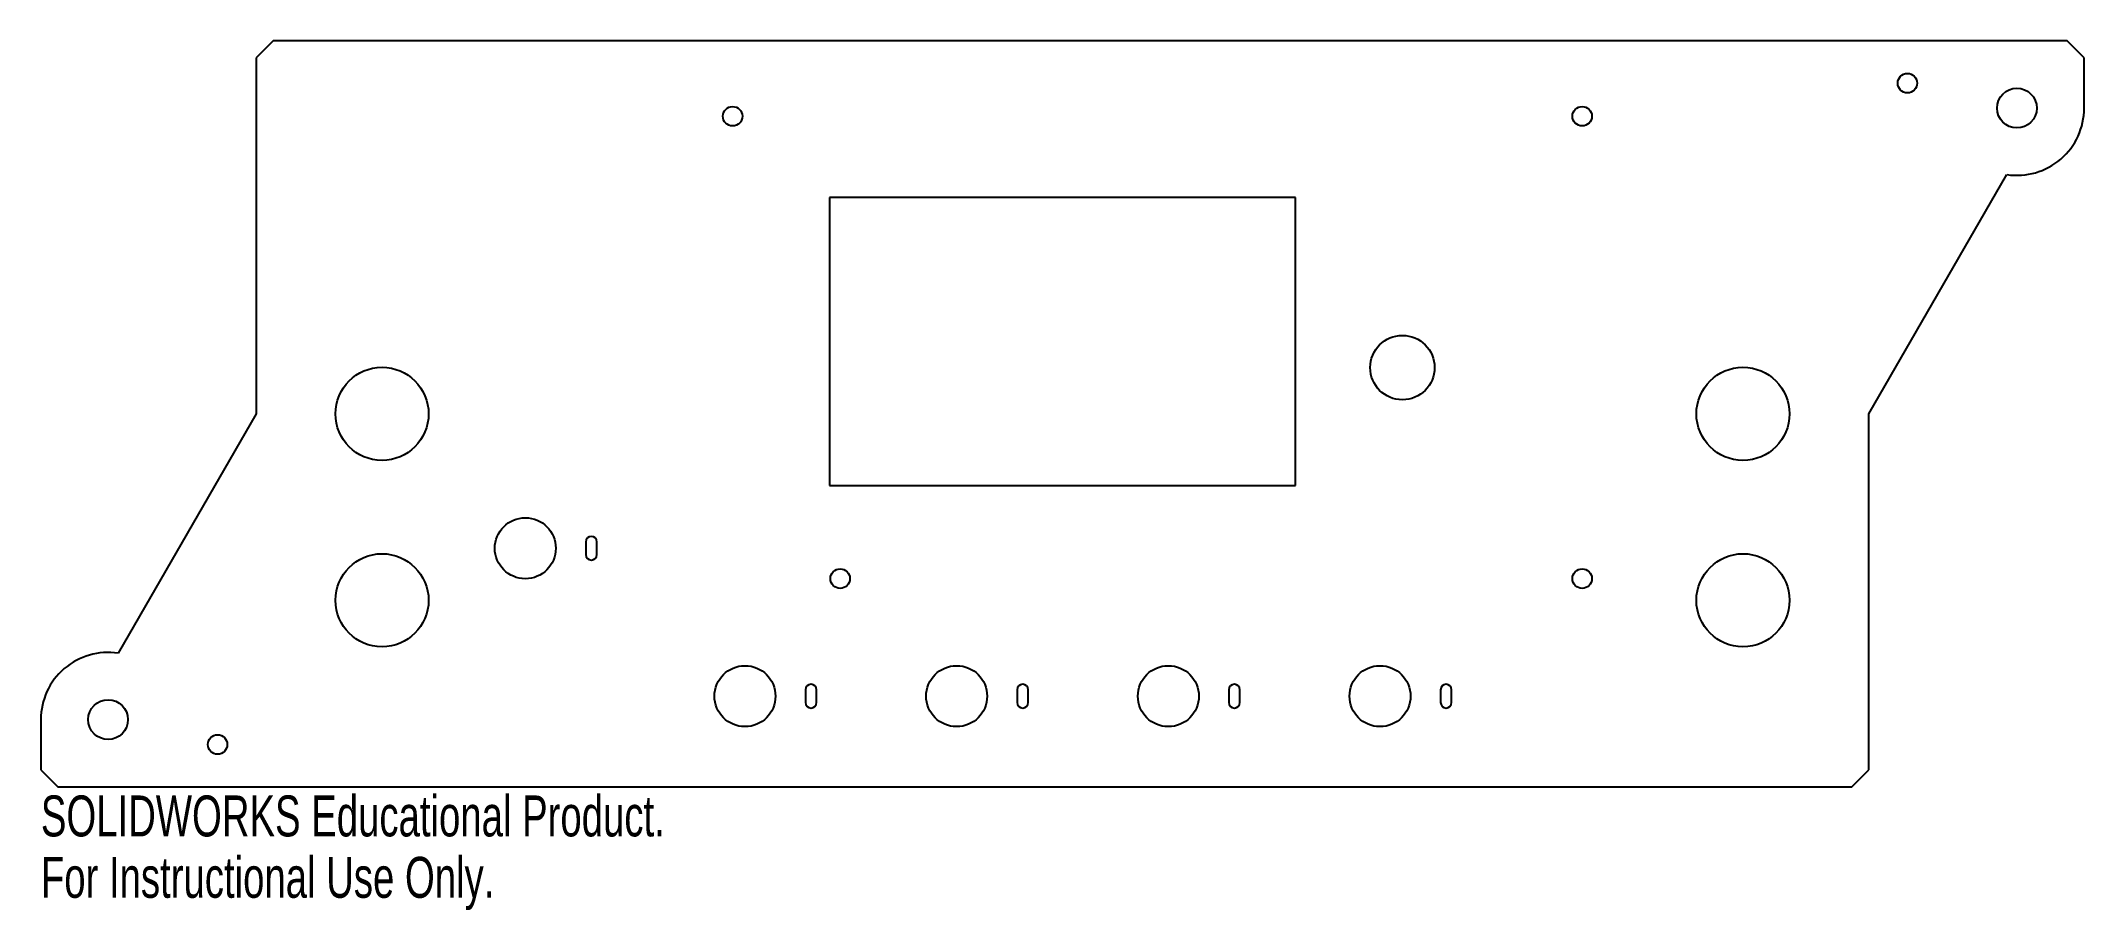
# Model space of a CAD drawing. Header units: millimetres. Extents: x -121 to 121, y -59 to 44.
import ezdxf

# ---------------------------------------------------------------- set-up
doc = ezdxf.new("R2010")
doc.units = ezdxf.units.MM
doc.styles.add('SLDTEXTSTYLE0', font='TXT', dxfattribs={"width": 0.7})

msp = doc.modelspace()

# ---------------------------------------------------------------- linework, layer by layer
at = {"color": 7, "linetype": 'Continuous'}
for p, q in [((-93.22, 44.05), (-95.22, 42.05)), ((118.65, 44.05), (-93.22, 44.05)), ((120.65, 42.05), (118.65, 44.05)), ((-95.22, 42.05), (-95.22, 0)), ((120.65, 36.11), (120.65, 42.05)), ((95.22, 0), (111.53, 28.26)), ((27.5, 25.55), (-27.5, 25.55)), ((-27.5, 25.55), (-27.5, -8.45)), ((27.5, -8.45), (27.5, 25.55)), ((-95.22, 0), (-111.53, -28.26)), ((95.22, -42.05), (95.22, 0)), ((-27.5, -8.45), (27.5, -8.45)), ((-56.29, -15.12), (-56.29, -16.62)), ((-54.99, -16.62), (-54.99, -15.12)), ((-30.35, -32.59), (-30.35, -34.09)), ((-29.05, -34.09), (-29.05, -32.59)), ((-5.35, -32.59), (-5.35, -34.09)), ((-4.05, -34.09), (-4.05, -32.59)), ((19.65, -32.59), (19.65, -34.09)), ((20.95, -34.09), (20.95, -32.59)), ((44.65, -32.59), (44.65, -34.09)), ((45.95, -34.09), (45.95, -32.59)), ((-120.65, -36.11), (-120.65, -42.05)), ((-120.65, -42.05), (-118.65, -44.05)), ((93.22, -44.05), (95.22, -42.05)), ((-118.65, -44.05), (93.22, -44.05))]:
    msp.add_line(p, q, dxfattribs=at)
for centre, radius in [((99.78, 39.05), 1.15), ((-38.96, 35.15), 1.15), ((61.37, 35.15), 1.15), ((112.71, 36.11), 2.35), ((40.14, 5.46), 3.8), ((-80.36, 0), 5.5), ((80.36, 0), 5.5), ((-63.44, -15.87), 3.6), ((-80.36, -22.02), 5.5), ((80.36, -22.02), 5.5), ((-26.26, -19.46), 1.15), ((61.37, -19.46), 1.15), ((-37.5, -33.34), 3.6), ((-12.5, -33.34), 3.6), ((12.5, -33.34), 3.6), ((37.5, -33.34), 3.6), ((-112.71, -36.11), 2.35), ((-99.78, -39.05), 1.15)]:
    msp.add_circle(centre, radius, dxfattribs=at)
for centre, radius, start, end in [((112.71, 36.11), 7.94, 261.4707, 0), ((-55.64, -15.12), 0.65, 0, 180), ((-55.64, -16.62), 0.65, 180, 0), ((-112.71, -36.11), 7.94, 81.4707, 180), ((-29.7, -32.59), 0.65, 360, 180), ((-4.7, -32.59), 0.65, 360, 180), ((20.3, -32.59), 0.65, 360, 180), ((45.3, -32.59), 0.65, 360, 180), ((-29.7, -34.09), 0.65, 180, 0), ((-4.7, -34.09), 0.65, 180, 0), ((20.3, -34.09), 0.65, 180, 0), ((45.3, -34.09), 0.65, 180, 0)]:
    msp.add_arc(centre, radius, start, end, dxfattribs=at)

# ---------------------------------------------------------------- texts
at = {"color": 7, "linetype": 'Continuous', "char_height": 4.8336, "attachment_point": 1, "style": 'SLDTEXTSTYLE0'}
for s, insert in [('SOLIDWORKS Educational Product.', (-120.65, -45.07)), ('For Instructional Use Only.', (-120.65, -52.32))]:
    msp.add_mtext(s, dxfattribs=dict(at, insert=insert))

doc.saveas('drawing.dxf')
